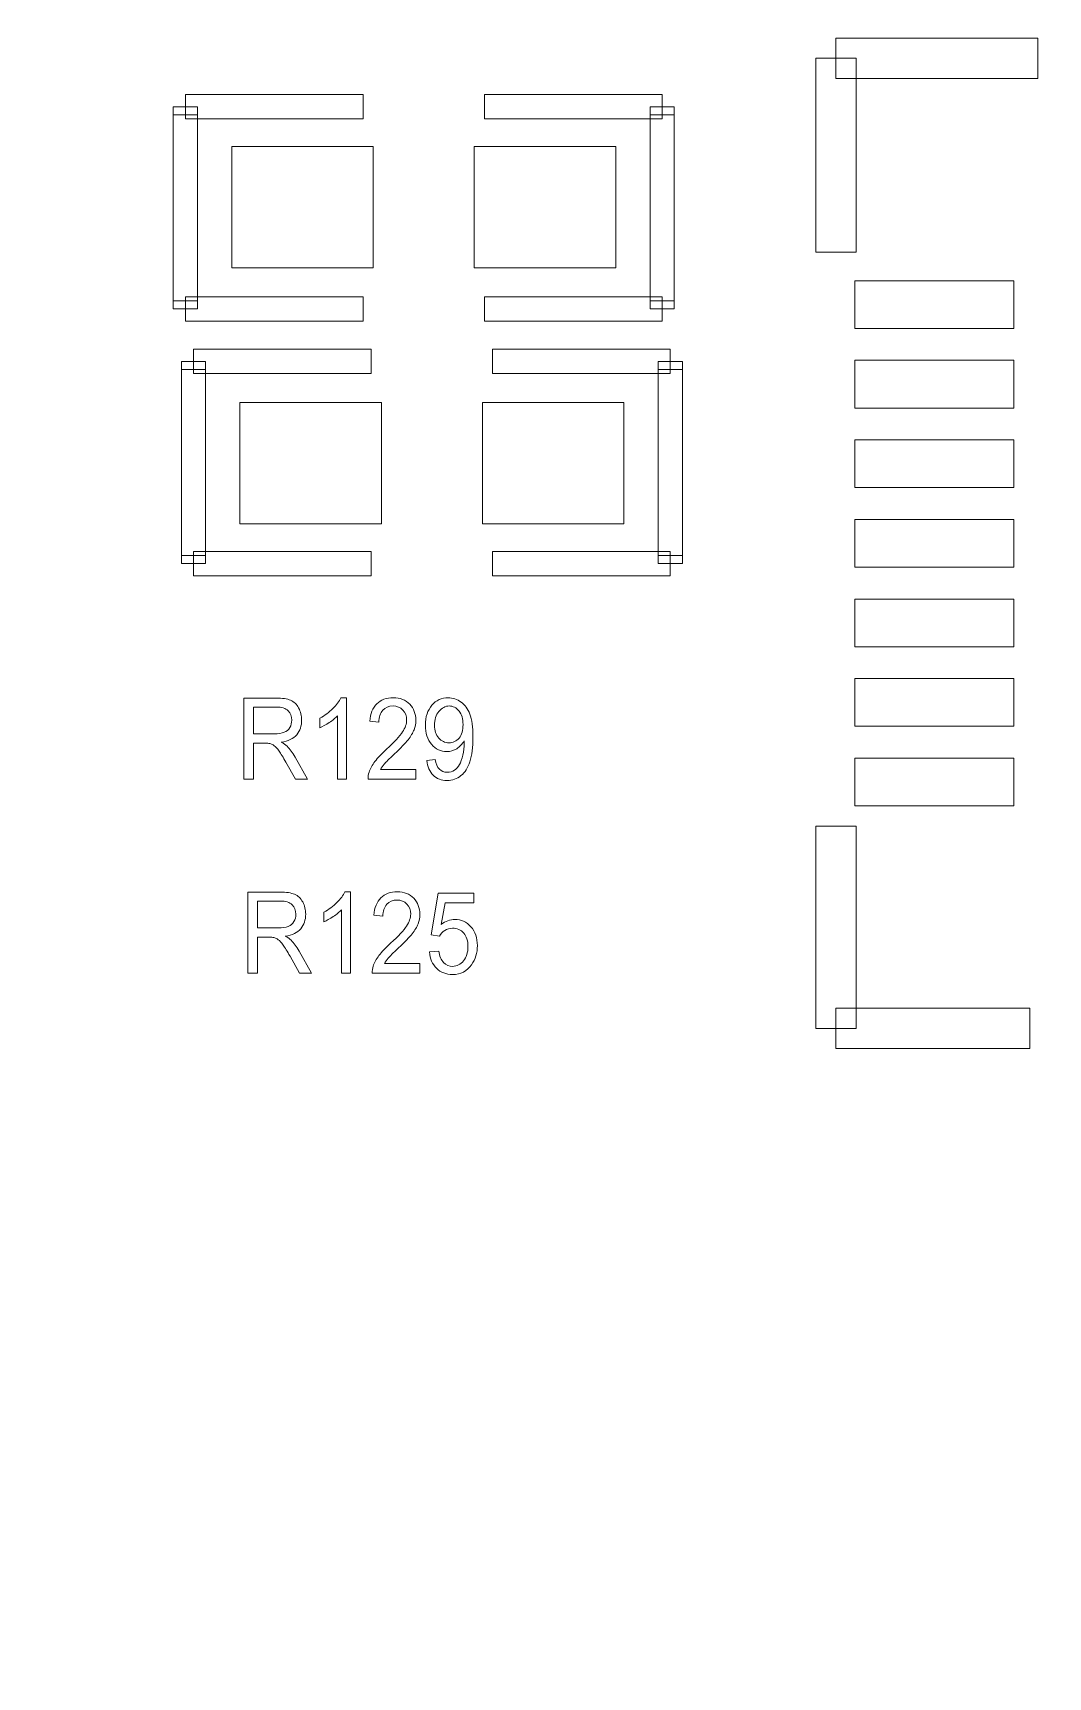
# Model space of a CAD drawing. Header units: millimetres. Extents: x -90 to 99, y -65 to 67.
# Drawn here: x -25.7 to -19.32, y 19.62 to 29.96 of the extents above; entities that cross this region are included whole.
import ezdxf

# ---------------------------------------------------------------- set-up
doc = ezdxf.new("R2010")
doc.units = ezdxf.units.MM
doc.header["$MEASUREMENT"] = 0
for name, color, linetype in [('BG_OUTLINE', 7, 'Continuous'), ('PG_SILKSCREEN_TOP', 7, 'Continuous'), ('PIN_TOP', 7, 'Continuous'), ('RD_SILKSCREEN_TOP', 7, 'Continuous')]:
    doc.layers.add(name, color=color, linetype=linetype)

msp = doc.modelspace()

# ---------------------------------------------------------------- linework, layer by layer
at = {"layer": 'BG_OUTLINE', "color": 3, "lineweight": 9}
msp.add_open_spline([(-71.7269, -61.8795), (-71.7269, -61.8795), (-71.7343, 42.2681), (-71.7343, 42.2681), (-71.7343, 42.2681), (-71.7348, 43.0066), (-71.4419, 43.715), (-70.92, 44.2375), (-70.92, 44.2375), (-70.3982, 44.76), (-69.6866, 45.0538), (-68.9482, 45.0543), (-68.9482, 45.0543), (-68.9482, 45.0543), (75.2046, 45.0543), (75.2046, 45.0543), (75.2046, 45.0543), (76.8319, 45.0552), (78.1763, 43.7805), (78.2661, 42.1556), (78.2661, 42.1556), (78.2661, 42.1556), (78.2661, 31.2814), (78.2661, 31.2814), (78.2661, 31.2814), (78.2661, 31.2814), (72.2646, 31.2814), (72.2646, 31.2814), (72.2646, 31.2814), (72.2646, 31.2814), (72.2646, 26.9814), (72.2646, 26.9814), (72.2646, 26.9814), (72.2646, 26.9814), (78.2661, 26.9814), (78.2661, 26.9814), (78.2661, 26.9814), (78.2661, 26.9814), (78.2661, 18.6553), (78.2661, 18.6553), (78.2661, 18.6553), (78.2661, 18.6553), (72.2496, 18.6553), (72.2496, 18.6553), (72.2496, 18.6553), (72.2496, 18.6553), (72.2496, 14.3553), (72.2496, 14.3553), (72.2496, 14.3553), (72.2496, 14.3553), (78.2661, 14.3553), (78.2661, 14.3553), (78.2661, 14.3553), (78.2661, 14.3553), (78.2661, 9.255), (78.2661, 9.255), (78.2661, 9.255), (78.2661, 9.255), (72.2648, 9.255), (72.2648, 9.255), (72.2648, 9.255), (72.2648, 9.255), (72.2648, 4.955), (72.2648, 4.955), (72.2648, 4.955), (72.2648, 4.955), (78.2661, 4.955), (78.2661, 4.955), (78.2661, 4.955), (78.2661, 4.955), (78.2661, -3.3762), (78.2661, -3.3762), (78.2661, -3.3762), (78.2661, -3.3762), (72.2445, -3.3762), (72.2445, -3.3762), (72.2445, -3.3762), (72.2445, -3.3762), (72.2445, -7.6762), (72.2445, -7.6762), (72.2445, -7.6762), (72.2445, -7.6762), (78.2661, -7.6762), (78.2661, -7.6762), (78.2661, -7.6762), (78.2661, -7.6762), (78.2661, -12.7615), (78.2661, -12.7615), (78.2661, -12.7615), (78.2661, -12.7615), (72.2651, -12.7615), (72.2651, -12.7615), (72.2651, -12.7615), (72.2651, -12.7615), (72.2651, -17.0615), (72.2651, -17.0615), (72.2651, -17.0615), (72.2651, -17.0615), (78.2661, -17.0615), (78.2661, -17.0615), (78.2661, -17.0615), (78.2661, -17.0615), (78.2661, -25.4097), (78.2661, -25.4097), (78.2661, -25.4097), (78.2661, -25.4097), (72.2656, -25.4097), (72.2656, -25.4097), (72.2656, -25.4097), (72.2656, -25.4097), (72.2656, -29.7097), (72.2656, -29.7097), (72.2656, -29.7097), (72.2656, -29.7097), (78.2661, -29.7097), (78.2661, -29.7097), (78.2661, -29.7097), (78.2661, -29.7097), (78.2661, -34.793), (78.2661, -34.793), (78.2661, -34.793), (78.2661, -34.793), (72.2679, -34.793), (72.2679, -34.793), (72.2679, -34.793), (72.2679, -34.793), (72.2679, -39.0929), (72.2679, -39.0929), (72.2679, -39.0929), (72.2679, -39.0929), (78.2661, -39.0929), (78.2661, -39.0929), (78.2661, -39.0929), (78.2661, -39.0929), (78.2661, -47.4269), (78.2661, -47.4269), (78.2661, -47.4269), (78.2661, -47.4269), (72.2679, -47.4269), (72.2679, -47.4269), (72.2679, -47.4269), (72.2679, -47.4269), (72.2679, -51.7269), (72.2679, -51.7269), (72.2679, -51.7269), (72.2679, -51.7269), (78.2661, -51.7269), (78.2661, -51.7269), (78.2661, -51.7269), (78.2661, -51.7269), (78.2661, -51.8138), (78.2661, -51.8138), (78.2661, -51.8138), (78.2661, -51.8138), (78.2656, -61.8468), (78.2656, -61.8468), (78.2656, -61.8468), (78.2661, -62.6669), (77.9407, -63.4536), (77.3612, -64.0339), (77.3612, -64.0339), (76.7817, -64.6142), (75.9915, -64.9405), (75.1713, -64.941), (75.1713, -64.941), (75.1713, -64.941), (-68.6609, -64.9456), (-68.6609, -64.9456), (-68.6609, -64.9456), (-69.4735, -64.9461), (-70.2531, -64.6237), (-70.8281, -64.0495), (-70.8281, -64.0495), (-71.4031, -63.4752), (-71.7264, -62.6922), (-71.7269, -61.8795)], degree=3, knots=[0, 0, 0, 0, 0.0227273, 0.0227273, 0.0227273, 0.0227273, 0.0454545, 0.0454545, 0.0454545, 0.0454545, 0.0681818, 0.0681818, 0.0681818, 0.0681818, 0.0909091, 0.0909091, 0.0909091, 0.0909091, 0.1136364, 0.1136364, 0.1136364, 0.1136364, 0.1363636, 0.1363636, 0.1363636, 0.1363636, 0.1590909, 0.1590909, 0.1590909, 0.1590909, 0.1818182, 0.1818182, 0.1818182, 0.1818182, 0.2045455, 0.2045455, 0.2045455, 0.2045455, 0.2272727, 0.2272727, 0.2272727, 0.2272727, 0.25, 0.25, 0.25, 0.25, 0.2727273, 0.2727273, 0.2727273, 0.2727273, 0.2954545, 0.2954545, 0.2954545, 0.2954545, 0.3181818, 0.3181818, 0.3181818, 0.3181818, 0.3409091, 0.3409091, 0.3409091, 0.3409091, 0.3636364, 0.3636364, 0.3636364, 0.3636364, 0.3863636, 0.3863636, 0.3863636, 0.3863636, 0.4090909, 0.4090909, 0.4090909, 0.4090909, 0.4318182, 0.4318182, 0.4318182, 0.4318182, 0.4545455, 0.4545455, 0.4545455, 0.4545455, 0.4772727, 0.4772727, 0.4772727, 0.4772727, 0.5, 0.5, 0.5, 0.5, 0.5227273, 0.5227273, 0.5227273, 0.5227273, 0.5454545, 0.5454545, 0.5454545, 0.5454545, 0.5681818, 0.5681818, 0.5681818, 0.5681818, 0.5909091, 0.5909091, 0.5909091, 0.5909091, 0.6136364, 0.6136364, 0.6136364, 0.6136364, 0.6363636, 0.6363636, 0.6363636, 0.6363636, 0.6590909, 0.6590909, 0.6590909, 0.6590909, 0.6818182, 0.6818182, 0.6818182, 0.6818182, 0.7045455, 0.7045455, 0.7045455, 0.7045455, 0.7272727, 0.7272727, 0.7272727, 0.7272727, 0.75, 0.75, 0.75, 0.75, 0.7727273, 0.7727273, 0.7727273, 0.7727273, 0.7954545, 0.7954545, 0.7954545, 0.7954545, 0.8181818, 0.8181818, 0.8181818, 0.8181818, 0.8409091, 0.8409091, 0.8409091, 0.8409091, 0.8636364, 0.8636364, 0.8636364, 0.8636364, 0.8863636, 0.8863636, 0.8863636, 0.8863636, 0.9090909, 0.9090909, 0.9090909, 0.9090909, 0.9318182, 0.9318182, 0.9318182, 0.9318182, 0.9545455, 0.9545455, 0.9545455, 0.9545455, 0.9772727, 0.9772727, 0.9772727, 0.9772727, 1, 1, 1, 1], dxfattribs=at)
at = {"layer": 'PG_SILKSCREEN_TOP', "color": 6, "lineweight": 9}
for points in [[(-19.3848, 29.9232), (-19.3848, 29.9232), (-19.3848, 29.6692), (-19.3848, 29.6692), (-19.3848, 29.6692), (-19.3848, 29.6692), (-20.6548, 29.6692), (-20.6548, 29.6692), (-20.6548, 29.6692), (-20.6548, 29.6692), (-20.6548, 29.9232), (-20.6548, 29.9232), (-20.6548, 29.9232), (-20.6548, 29.9232), (-19.3848, 29.9232), (-19.3848, 29.9232)], [(-20.7818, 29.7962), (-20.7818, 29.7962), (-20.5278, 29.7962), (-20.5278, 29.7962), (-20.5278, 29.7962), (-20.5278, 29.7962), (-20.5278, 28.577), (-20.5278, 28.577), (-20.5278, 28.577), (-20.5278, 28.577), (-20.7818, 28.577), (-20.7818, 28.577), (-20.7818, 28.577), (-20.7818, 28.577), (-20.7818, 29.7962), (-20.7818, 29.7962)], [(-24.7442, 29.4152), (-24.7442, 29.4152), (-24.7442, 29.5676), (-24.7442, 29.5676), (-24.7442, 29.5676), (-24.7442, 29.5676), (-23.6266, 29.5676), (-23.6266, 29.5676), (-23.6266, 29.5676), (-23.6266, 29.5676), (-23.6266, 29.4152), (-23.6266, 29.4152), (-23.6266, 29.4152), (-23.6266, 29.4152), (-24.7442, 29.4152), (-24.7442, 29.4152)], [(-21.747, 29.5676), (-21.747, 29.5676), (-21.747, 29.4152), (-21.747, 29.4152), (-21.747, 29.4152), (-21.747, 29.4152), (-22.8646, 29.4152), (-22.8646, 29.4152), (-22.8646, 29.4152), (-22.8646, 29.4152), (-22.8646, 29.5676), (-22.8646, 29.5676), (-22.8646, 29.5676), (-22.8646, 29.5676), (-21.747, 29.5676), (-21.747, 29.5676)], [(-24.668, 29.4406), (-24.668, 29.4406), (-24.8204, 29.4406), (-24.8204, 29.4406), (-24.8204, 29.4406), (-24.8204, 29.4406), (-24.8204, 29.4914), (-24.8204, 29.4914), (-24.8204, 29.4914), (-24.8204, 29.4914), (-24.668, 29.4914), (-24.668, 29.4914), (-24.668, 29.4914), (-24.668, 29.4914), (-24.668, 29.4406), (-24.668, 29.4406)], [(-21.6708, 29.4406), (-21.6708, 29.4406), (-21.8232, 29.4406), (-21.8232, 29.4406), (-21.8232, 29.4406), (-21.8232, 29.4406), (-21.8232, 29.4914), (-21.8232, 29.4914), (-21.8232, 29.4914), (-21.8232, 29.4914), (-21.6708, 29.4914), (-21.6708, 29.4914), (-21.6708, 29.4914), (-21.6708, 29.4914), (-21.6708, 29.4406), (-21.6708, 29.4406)], [(-24.668, 28.2722), (-24.668, 28.2722), (-24.8204, 28.2722), (-24.8204, 28.2722), (-24.8204, 28.2722), (-24.8204, 28.2722), (-24.8204, 29.4406), (-24.8204, 29.4406), (-24.8204, 29.4406), (-24.8204, 29.4406), (-24.668, 29.4406), (-24.668, 29.4406), (-24.668, 29.4406), (-24.668, 29.4406), (-24.668, 28.2722), (-24.668, 28.2722)], [(-21.6708, 28.2722), (-21.6708, 28.2722), (-21.8232, 28.2722), (-21.8232, 28.2722), (-21.8232, 28.2722), (-21.8232, 28.2722), (-21.8232, 29.4406), (-21.8232, 29.4406), (-21.8232, 29.4406), (-21.8232, 29.4406), (-21.6708, 29.4406), (-21.6708, 29.4406), (-21.6708, 29.4406), (-21.6708, 29.4406), (-21.6708, 28.2722), (-21.6708, 28.2722)], [(-24.668, 28.2214), (-24.668, 28.2214), (-24.8204, 28.2214), (-24.8204, 28.2214), (-24.8204, 28.2214), (-24.8204, 28.2214), (-24.8204, 28.2722), (-24.8204, 28.2722), (-24.8204, 28.2722), (-24.8204, 28.2722), (-24.668, 28.2722), (-24.668, 28.2722), (-24.668, 28.2722), (-24.668, 28.2722), (-24.668, 28.2214), (-24.668, 28.2214)], [(-23.6266, 28.2976), (-23.6266, 28.2976), (-23.6266, 28.1452), (-23.6266, 28.1452), (-23.6266, 28.1452), (-23.6266, 28.1452), (-24.7442, 28.1452), (-24.7442, 28.1452), (-24.7442, 28.1452), (-24.7442, 28.1452), (-24.7442, 28.2976), (-24.7442, 28.2976), (-24.7442, 28.2976), (-24.7442, 28.2976), (-23.6266, 28.2976), (-23.6266, 28.2976)], [(-22.8646, 28.1452), (-22.8646, 28.1452), (-22.8646, 28.2976), (-22.8646, 28.2976), (-22.8646, 28.2976), (-22.8646, 28.2976), (-21.747, 28.2976), (-21.747, 28.2976), (-21.747, 28.2976), (-21.747, 28.2976), (-21.747, 28.1452), (-21.747, 28.1452), (-21.747, 28.1452), (-21.747, 28.1452), (-22.8646, 28.1452), (-22.8646, 28.1452)], [(-21.6708, 28.2214), (-21.6708, 28.2214), (-21.8232, 28.2214), (-21.8232, 28.2214), (-21.8232, 28.2214), (-21.8232, 28.2214), (-21.8232, 28.2722), (-21.8232, 28.2722), (-21.8232, 28.2722), (-21.8232, 28.2722), (-21.6708, 28.2722), (-21.6708, 28.2722), (-21.6708, 28.2722), (-21.6708, 28.2722), (-21.6708, 28.2214), (-21.6708, 28.2214)], [(-23.5758, 27.9674), (-23.5758, 27.9674), (-23.5758, 27.815), (-23.5758, 27.815), (-23.5758, 27.815), (-23.5758, 27.815), (-24.6934, 27.815), (-24.6934, 27.815), (-24.6934, 27.815), (-24.6934, 27.815), (-24.6934, 27.9674), (-24.6934, 27.9674), (-24.6934, 27.9674), (-24.6934, 27.9674), (-23.5758, 27.9674), (-23.5758, 27.9674)], [(-22.8138, 27.815), (-22.8138, 27.815), (-22.8138, 27.9674), (-22.8138, 27.9674), (-22.8138, 27.9674), (-22.8138, 27.9674), (-21.6962, 27.9674), (-21.6962, 27.9674), (-21.6962, 27.9674), (-21.6962, 27.9674), (-21.6962, 27.815), (-21.6962, 27.815), (-21.6962, 27.815), (-21.6962, 27.815), (-22.8138, 27.815), (-22.8138, 27.815)], [(-24.7696, 27.8912), (-24.7696, 27.8912), (-24.6172, 27.8912), (-24.6172, 27.8912), (-24.6172, 27.8912), (-24.6172, 27.8912), (-24.6172, 27.8404), (-24.6172, 27.8404), (-24.6172, 27.8404), (-24.6172, 27.8404), (-24.7696, 27.8404), (-24.7696, 27.8404), (-24.7696, 27.8404), (-24.7696, 27.8404), (-24.7696, 27.8912), (-24.7696, 27.8912)], [(-24.7696, 27.8404), (-24.7696, 27.8404), (-24.6172, 27.8404), (-24.6172, 27.8404), (-24.6172, 27.8404), (-24.6172, 27.8404), (-24.6172, 26.672), (-24.6172, 26.672), (-24.6172, 26.672), (-24.6172, 26.672), (-24.7696, 26.672), (-24.7696, 26.672), (-24.7696, 26.672), (-24.7696, 26.672), (-24.7696, 27.8404), (-24.7696, 27.8404)], [(-21.7724, 27.8912), (-21.7724, 27.8912), (-21.62, 27.8912), (-21.62, 27.8912), (-21.62, 27.8912), (-21.62, 27.8912), (-21.62, 27.8404), (-21.62, 27.8404), (-21.62, 27.8404), (-21.62, 27.8404), (-21.7724, 27.8404), (-21.7724, 27.8404), (-21.7724, 27.8404), (-21.7724, 27.8404), (-21.7724, 27.8912), (-21.7724, 27.8912)], [(-21.7724, 27.8404), (-21.7724, 27.8404), (-21.62, 27.8404), (-21.62, 27.8404), (-21.62, 27.8404), (-21.62, 27.8404), (-21.62, 26.672), (-21.62, 26.672), (-21.62, 26.672), (-21.62, 26.672), (-21.7724, 26.672), (-21.7724, 26.672), (-21.7724, 26.672), (-21.7724, 26.672), (-21.7724, 27.8404), (-21.7724, 27.8404)], [(-24.7696, 26.672), (-24.7696, 26.672), (-24.6172, 26.672), (-24.6172, 26.672), (-24.6172, 26.672), (-24.6172, 26.672), (-24.6172, 26.6212), (-24.6172, 26.6212), (-24.6172, 26.6212), (-24.6172, 26.6212), (-24.7696, 26.6212), (-24.7696, 26.6212), (-24.7696, 26.6212), (-24.7696, 26.6212), (-24.7696, 26.672), (-24.7696, 26.672)], [(-24.6934, 26.545), (-24.6934, 26.545), (-24.6934, 26.6974), (-24.6934, 26.6974), (-24.6934, 26.6974), (-24.6934, 26.6974), (-23.5758, 26.6974), (-23.5758, 26.6974), (-23.5758, 26.6974), (-23.5758, 26.6974), (-23.5758, 26.545), (-23.5758, 26.545), (-23.5758, 26.545), (-23.5758, 26.545), (-24.6934, 26.545), (-24.6934, 26.545)], [(-21.6962, 26.6974), (-21.6962, 26.6974), (-21.6962, 26.545), (-21.6962, 26.545), (-21.6962, 26.545), (-21.6962, 26.545), (-22.8138, 26.545), (-22.8138, 26.545), (-22.8138, 26.545), (-22.8138, 26.545), (-22.8138, 26.6974), (-22.8138, 26.6974), (-22.8138, 26.6974), (-22.8138, 26.6974), (-21.6962, 26.6974), (-21.6962, 26.6974)], [(-21.7724, 26.672), (-21.7724, 26.672), (-21.62, 26.672), (-21.62, 26.672), (-21.62, 26.672), (-21.62, 26.672), (-21.62, 26.6212), (-21.62, 26.6212), (-21.62, 26.6212), (-21.62, 26.6212), (-21.7724, 26.6212), (-21.7724, 26.6212), (-21.7724, 26.6212), (-21.7724, 26.6212), (-21.7724, 26.672), (-21.7724, 26.672)], [(-20.7818, 24.9702), (-20.7818, 24.9702), (-20.5278, 24.9702), (-20.5278, 24.9702), (-20.5278, 24.9702), (-20.5278, 24.9702), (-20.5278, 23.7002), (-20.5278, 23.7002), (-20.5278, 23.7002), (-20.5278, 23.7002), (-20.7818, 23.7002), (-20.7818, 23.7002), (-20.7818, 23.7002), (-20.7818, 23.7002), (-20.7818, 24.9702), (-20.7818, 24.9702)], [(-20.6548, 23.5732), (-20.6548, 23.5732), (-20.6548, 23.8272), (-20.6548, 23.8272), (-20.6548, 23.8272), (-20.6548, 23.8272), (-19.4356, 23.8272), (-19.4356, 23.8272), (-19.4356, 23.8272), (-19.4356, 23.8272), (-19.4356, 23.5732), (-19.4356, 23.5732), (-19.4356, 23.5732), (-19.4356, 23.5732), (-20.6548, 23.5732), (-20.6548, 23.5732)]]:
    msp.add_open_spline(points, degree=3, knots=[0, 0, 0, 0, 0.25, 0.25, 0.25, 0.25, 0.5, 0.5, 0.5, 0.5, 0.75, 0.75, 0.75, 0.75, 1, 1, 1, 1], dxfattribs=at)
at = {"layer": 'PIN_TOP', "lineweight": 9}
for points in [[(-24.4521, 28.479), (-24.4521, 28.479), (-24.4521, 29.241), (-24.4521, 29.241), (-24.4521, 29.241), (-24.4521, 29.241), (-23.5631, 29.241), (-23.5631, 29.241), (-23.5631, 29.241), (-23.5631, 29.241), (-23.5631, 28.479), (-23.5631, 28.479), (-23.5631, 28.479), (-23.5631, 28.479), (-24.4521, 28.479), (-24.4521, 28.479)], [(-22.9281, 28.479), (-22.9281, 28.479), (-22.9281, 29.241), (-22.9281, 29.241), (-22.9281, 29.241), (-22.9281, 29.241), (-22.0391, 29.241), (-22.0391, 29.241), (-22.0391, 29.241), (-22.0391, 29.241), (-22.0391, 28.479), (-22.0391, 28.479), (-22.0391, 28.479), (-22.0391, 28.479), (-22.9281, 28.479), (-22.9281, 28.479)], [(-20.5369, 28.3983), (-20.5369, 28.3983), (-19.5369, 28.3983), (-19.5369, 28.3983), (-19.5369, 28.3983), (-19.5369, 28.3983), (-19.5369, 28.0984), (-19.5369, 28.0984), (-19.5369, 28.0984), (-19.5369, 28.0984), (-20.5369, 28.0984), (-20.5369, 28.0984), (-20.5369, 28.0984), (-20.5369, 28.0984), (-20.5369, 28.3983), (-20.5369, 28.3983)], [(-20.5369, 27.8982), (-20.5369, 27.8982), (-19.5369, 27.8982), (-19.5369, 27.8982), (-19.5369, 27.8982), (-19.5369, 27.8982), (-19.5369, 27.5982), (-19.5369, 27.5982), (-19.5369, 27.5982), (-19.5369, 27.5982), (-20.5369, 27.5982), (-20.5369, 27.5982), (-20.5369, 27.5982), (-20.5369, 27.5982), (-20.5369, 27.8982), (-20.5369, 27.8982)], [(-23.5124, 27.6337), (-23.5124, 27.6337), (-23.5124, 26.8717), (-23.5124, 26.8717), (-23.5124, 26.8717), (-23.5124, 26.8717), (-24.4013, 26.8717), (-24.4013, 26.8717), (-24.4013, 26.8717), (-24.4013, 26.8717), (-24.4013, 27.6337), (-24.4013, 27.6337), (-24.4013, 27.6337), (-24.4013, 27.6337), (-23.5124, 27.6337), (-23.5124, 27.6337)], [(-21.9883, 27.6337), (-21.9883, 27.6337), (-21.9883, 26.8717), (-21.9883, 26.8717), (-21.9883, 26.8717), (-21.9883, 26.8717), (-22.8773, 26.8717), (-22.8773, 26.8717), (-22.8773, 26.8717), (-22.8773, 26.8717), (-22.8773, 27.6337), (-22.8773, 27.6337), (-22.8773, 27.6337), (-22.8773, 27.6337), (-21.9883, 27.6337), (-21.9883, 27.6337)], [(-20.5369, 27.3984), (-20.5369, 27.3984), (-19.5369, 27.3984), (-19.5369, 27.3984), (-19.5369, 27.3984), (-19.5369, 27.3984), (-19.5369, 27.0984), (-19.5369, 27.0984), (-19.5369, 27.0984), (-19.5369, 27.0984), (-20.5369, 27.0984), (-20.5369, 27.0984), (-20.5369, 27.0984), (-20.5369, 27.0984), (-20.5369, 27.3984), (-20.5369, 27.3984)], [(-20.5369, 26.8982), (-20.5369, 26.8982), (-19.5369, 26.8982), (-19.5369, 26.8982), (-19.5369, 26.8982), (-19.5369, 26.8982), (-19.5369, 26.5983), (-19.5369, 26.5983), (-19.5369, 26.5983), (-19.5369, 26.5983), (-20.5369, 26.5983), (-20.5369, 26.5983), (-20.5369, 26.5983), (-20.5369, 26.5983), (-20.5369, 26.8982), (-20.5369, 26.8982)], [(-20.5369, 26.3981), (-20.5369, 26.3981), (-19.5369, 26.3981), (-19.5369, 26.3981), (-19.5369, 26.3981), (-19.5369, 26.3981), (-19.5369, 26.0981), (-19.5369, 26.0981), (-19.5369, 26.0981), (-19.5369, 26.0981), (-20.5369, 26.0981), (-20.5369, 26.0981), (-20.5369, 26.0981), (-20.5369, 26.0981), (-20.5369, 26.3981), (-20.5369, 26.3981)], [(-20.5369, 25.8982), (-20.5369, 25.8982), (-19.5369, 25.8982), (-19.5369, 25.8982), (-19.5369, 25.8982), (-19.5369, 25.8982), (-19.5369, 25.5983), (-19.5369, 25.5983), (-19.5369, 25.5983), (-19.5369, 25.5983), (-20.5369, 25.5983), (-20.5369, 25.5983), (-20.5369, 25.5983), (-20.5369, 25.5983), (-20.5369, 25.8982), (-20.5369, 25.8982)], [(-20.5369, 25.3981), (-20.5369, 25.3981), (-19.5369, 25.3981), (-19.5369, 25.3981), (-19.5369, 25.3981), (-19.5369, 25.3981), (-19.5369, 25.0981), (-19.5369, 25.0981), (-19.5369, 25.0981), (-19.5369, 25.0981), (-20.5369, 25.0981), (-20.5369, 25.0981), (-20.5369, 25.0981), (-20.5369, 25.0981), (-20.5369, 25.3981), (-20.5369, 25.3981)]]:
    msp.add_open_spline(points, degree=3, knots=[0, 0, 0, 0, 0.25, 0.25, 0.25, 0.25, 0.5, 0.5, 0.5, 0.5, 0.75, 0.75, 0.75, 0.75, 1, 1, 1, 1], dxfattribs=at)
at = {"layer": 'RD_SILKSCREEN_TOP', "color": 8, "lineweight": 9}
for points, knots in [([(-24.3768, 25.2667), (-24.3768, 25.2667), (-24.3768, 25.7758), (-24.3768, 25.7758), (-24.3768, 25.7758), (-24.3768, 25.7758), (-24.1753, 25.7758), (-24.1753, 25.7758), (-24.1753, 25.7758), (-24.1347, 25.7758), (-24.1039, 25.7712), (-24.0829, 25.7621), (-24.0829, 25.7621), (-24.0618, 25.7529), (-24.045, 25.7368), (-24.0323, 25.7137), (-24.0323, 25.7137), (-24.0196, 25.6905), (-24.0134, 25.6649), (-24.0134, 25.6369), (-24.0134, 25.6369), (-24.0134, 25.6007), (-24.0238, 25.5704), (-24.0447, 25.5456), (-24.0447, 25.5456), (-24.0656, 25.5208), (-24.0979, 25.5051), (-24.1415, 25.4983), (-24.1415, 25.4983), (-24.1255, 25.4898), (-24.1134, 25.4814), (-24.1052, 25.4729), (-24.1052, 25.4729), (-24.0876, 25.4549), (-24.071, 25.4323), (-24.0552, 25.4053), (-24.0552, 25.4053), (-24.0552, 25.4053), (-23.9762, 25.2667), (-23.9762, 25.2667), (-23.9762, 25.2667), (-23.9762, 25.2667), (-24.0519, 25.2667), (-24.0519, 25.2667), (-24.0519, 25.2667), (-24.0519, 25.2667), (-24.112, 25.3727), (-24.112, 25.3727), (-24.112, 25.3727), (-24.1296, 25.4031), (-24.144, 25.4266), (-24.1555, 25.4427), (-24.1555, 25.4427), (-24.1668, 25.459), (-24.1771, 25.4703), (-24.1859, 25.4767), (-24.1859, 25.4767), (-24.1949, 25.4833), (-24.204, 25.4878), (-24.2133, 25.4904), (-24.2133, 25.4904), (-24.2202, 25.4919), (-24.2313, 25.4927), (-24.2469, 25.4927), (-24.2469, 25.4927), (-24.2469, 25.4927), (-24.3166, 25.4927), (-24.3166, 25.4927), (-24.3166, 25.4927), (-24.3166, 25.4927), (-24.3166, 25.2667), (-24.3166, 25.2667), (-24.3166, 25.2667), (-24.3166, 25.2667), (-24.3768, 25.2667), (-24.3768, 25.2667)], [0, 0, 0, 0, 0.0526316, 0.0526316, 0.0526316, 0.0526316, 0.1052632, 0.1052632, 0.1052632, 0.1052632, 0.1578947, 0.1578947, 0.1578947, 0.1578947, 0.2105263, 0.2105263, 0.2105263, 0.2105263, 0.2631579, 0.2631579, 0.2631579, 0.2631579, 0.3157895, 0.3157895, 0.3157895, 0.3157895, 0.3684211, 0.3684211, 0.3684211, 0.3684211, 0.4210526, 0.4210526, 0.4210526, 0.4210526, 0.4736842, 0.4736842, 0.4736842, 0.4736842, 0.5263158, 0.5263158, 0.5263158, 0.5263158, 0.5789474, 0.5789474, 0.5789474, 0.5789474, 0.6315789, 0.6315789, 0.6315789, 0.6315789, 0.6842105, 0.6842105, 0.6842105, 0.6842105, 0.7368421, 0.7368421, 0.7368421, 0.7368421, 0.7894737, 0.7894737, 0.7894737, 0.7894737, 0.8421053, 0.8421053, 0.8421053, 0.8421053, 0.8947368, 0.8947368, 0.8947368, 0.8947368, 0.9473684, 0.9473684, 0.9473684, 0.9473684, 1, 1, 1, 1]), ([(-23.7316, 25.2667), (-23.7316, 25.2667), (-23.7873, 25.2667), (-23.7873, 25.2667), (-23.7873, 25.2667), (-23.7873, 25.2667), (-23.7873, 25.665), (-23.7873, 25.665), (-23.7873, 25.665), (-23.8008, 25.6506), (-23.8184, 25.6363), (-23.8402, 25.6219), (-23.8402, 25.6219), (-23.862, 25.6076), (-23.8817, 25.5968), (-23.899, 25.5897), (-23.899, 25.5897), (-23.899, 25.5897), (-23.899, 25.65), (-23.899, 25.65), (-23.899, 25.65), (-23.8677, 25.6665), (-23.8404, 25.6864), (-23.8171, 25.7098), (-23.8171, 25.7098), (-23.7938, 25.7332), (-23.7772, 25.7559), (-23.7675, 25.7779), (-23.7675, 25.7779), (-23.7675, 25.7779), (-23.7316, 25.7779), (-23.7316, 25.7779), (-23.7316, 25.7779), (-23.7316, 25.7779), (-23.7316, 25.2667), (-23.7316, 25.2667)], [0, 0, 0, 0, 0.1111111, 0.1111111, 0.1111111, 0.1111111, 0.2222222, 0.2222222, 0.2222222, 0.2222222, 0.3333333, 0.3333333, 0.3333333, 0.3333333, 0.4444444, 0.4444444, 0.4444444, 0.4444444, 0.5555556, 0.5555556, 0.5555556, 0.5555556, 0.6666667, 0.6666667, 0.6666667, 0.6666667, 0.7777778, 0.7777778, 0.7777778, 0.7777778, 0.8888889, 0.8888889, 0.8888889, 0.8888889, 1, 1, 1, 1]), ([(-23.2953, 25.3268), (-23.2953, 25.3268), (-23.2953, 25.2667), (-23.2953, 25.2667), (-23.2953, 25.2667), (-23.2953, 25.2667), (-23.5957, 25.2667), (-23.5957, 25.2667), (-23.5957, 25.2667), (-23.5963, 25.2818), (-23.594, 25.2962), (-23.5893, 25.3101), (-23.5893, 25.3101), (-23.5817, 25.3331), (-23.5694, 25.3556), (-23.5526, 25.3779), (-23.5526, 25.3779), (-23.5356, 25.4), (-23.5113, 25.4258), (-23.4796, 25.4549), (-23.4796, 25.4549), (-23.4302, 25.5003), (-23.3967, 25.5362), (-23.3793, 25.5628), (-23.3793, 25.5628), (-23.362, 25.5892), (-23.3533, 25.6144), (-23.3533, 25.6379), (-23.3533, 25.6379), (-23.3533, 25.6627), (-23.3613, 25.6836), (-23.377, 25.7007), (-23.377, 25.7007), (-23.3929, 25.7176), (-23.4135, 25.7261), (-23.4389, 25.7261), (-23.4389, 25.7261), (-23.4658, 25.7261), (-23.4872, 25.7171), (-23.5033, 25.699), (-23.5033, 25.699), (-23.5196, 25.681), (-23.5277, 25.656), (-23.5279, 25.6241), (-23.5279, 25.6241), (-23.5279, 25.6241), (-23.5853, 25.6306), (-23.5853, 25.6306), (-23.5853, 25.6306), (-23.5813, 25.6786), (-23.5665, 25.7151), (-23.5409, 25.7402), (-23.5409, 25.7402), (-23.5153, 25.7654), (-23.4808, 25.7779), (-23.4376, 25.7779), (-23.4376, 25.7779), (-23.394, 25.7779), (-23.3596, 25.7643), (-23.3341, 25.7373), (-23.3341, 25.7373), (-23.3086, 25.7101), (-23.296, 25.6766), (-23.296, 25.6365), (-23.296, 25.6365), (-23.296, 25.6161), (-23.2996, 25.5961), (-23.3071, 25.5764), (-23.3071, 25.5764), (-23.3146, 25.5568), (-23.327, 25.536), (-23.3442, 25.5143), (-23.3442, 25.5143), (-23.3615, 25.4925), (-23.3901, 25.4626), (-23.4302, 25.4247), (-23.4302, 25.4247), (-23.4637, 25.3932), (-23.4852, 25.3718), (-23.4946, 25.3606), (-23.4946, 25.3606), (-23.5042, 25.3494), (-23.5121, 25.3382), (-23.5183, 25.3268), (-23.5183, 25.3268), (-23.5183, 25.3268), (-23.2953, 25.3268), (-23.2953, 25.3268)], [0, 0, 0, 0, 0.0454545, 0.0454545, 0.0454545, 0.0454545, 0.0909091, 0.0909091, 0.0909091, 0.0909091, 0.1363636, 0.1363636, 0.1363636, 0.1363636, 0.1818182, 0.1818182, 0.1818182, 0.1818182, 0.2272727, 0.2272727, 0.2272727, 0.2272727, 0.2727273, 0.2727273, 0.2727273, 0.2727273, 0.3181818, 0.3181818, 0.3181818, 0.3181818, 0.3636364, 0.3636364, 0.3636364, 0.3636364, 0.4090909, 0.4090909, 0.4090909, 0.4090909, 0.4545455, 0.4545455, 0.4545455, 0.4545455, 0.5, 0.5, 0.5, 0.5, 0.5454545, 0.5454545, 0.5454545, 0.5454545, 0.5909091, 0.5909091, 0.5909091, 0.5909091, 0.6363636, 0.6363636, 0.6363636, 0.6363636, 0.6818182, 0.6818182, 0.6818182, 0.6818182, 0.7272727, 0.7272727, 0.7272727, 0.7272727, 0.7727273, 0.7727273, 0.7727273, 0.7727273, 0.8181818, 0.8181818, 0.8181818, 0.8181818, 0.8636364, 0.8636364, 0.8636364, 0.8636364, 0.9090909, 0.9090909, 0.9090909, 0.9090909, 0.9545455, 0.9545455, 0.9545455, 0.9545455, 1, 1, 1, 1]), ([(-23.2272, 25.3844), (-23.2272, 25.3844), (-23.1735, 25.39), (-23.1735, 25.39), (-23.1735, 25.39), (-23.169, 25.3618), (-23.1604, 25.3413), (-23.1475, 25.3285), (-23.1475, 25.3285), (-23.1347, 25.3158), (-23.1183, 25.3094), (-23.0982, 25.3094), (-23.0982, 25.3094), (-23.0811, 25.3094), (-23.066, 25.3138), (-23.0531, 25.3226), (-23.0531, 25.3226), (-23.0402, 25.3314), (-23.0296, 25.3432), (-23.0214, 25.3579), (-23.0214, 25.3579), (-23.013, 25.3726), (-23.0061, 25.3925), (-23.0005, 25.4174), (-23.0005, 25.4174), (-22.995, 25.4424), (-22.9922, 25.4679), (-22.9922, 25.4938), (-22.9922, 25.4938), (-22.9922, 25.4965), (-22.9923, 25.5008), (-22.9924, 25.5063), (-22.9924, 25.5063), (-23.0037, 25.4865), (-23.0189, 25.4702), (-23.0382, 25.4579), (-23.0382, 25.4579), (-23.0575, 25.4454), (-23.0785, 25.4393), (-23.1009, 25.4393), (-23.1009, 25.4393), (-23.1386, 25.4393), (-23.1705, 25.4546), (-23.1965, 25.4852), (-23.1965, 25.4852), (-23.2225, 25.5157), (-23.2356, 25.5559), (-23.2356, 25.6059), (-23.2356, 25.6059), (-23.2356, 25.6576), (-23.222, 25.6991), (-23.1948, 25.7306), (-23.1948, 25.7306), (-23.1676, 25.7622), (-23.1335, 25.7779), (-23.0925, 25.7779), (-23.0925, 25.7779), (-23.0631, 25.7779), (-23.036, 25.7689), (-23.0115, 25.7511), (-23.0115, 25.7511), (-22.9871, 25.7334), (-22.9684, 25.7079), (-22.9557, 25.6749), (-22.9557, 25.6749), (-22.9431, 25.642), (-22.9366, 25.5942), (-22.9366, 25.5316), (-22.9366, 25.5316), (-22.9366, 25.4667), (-22.9429, 25.4149), (-22.9555, 25.3762), (-22.9555, 25.3762), (-22.9683, 25.3377), (-22.987, 25.3084), (-23.0118, 25.2883), (-23.0118, 25.2883), (-23.0369, 25.2681), (-23.0659, 25.258), (-23.0995, 25.258), (-23.0995, 25.258), (-23.135, 25.258), (-23.164, 25.2691), (-23.1865, 25.2912), (-23.1865, 25.2912), (-23.2091, 25.3133), (-23.2226, 25.3443), (-23.2272, 25.3844)], [0, 0, 0, 0, 0.0454545, 0.0454545, 0.0454545, 0.0454545, 0.0909091, 0.0909091, 0.0909091, 0.0909091, 0.1363636, 0.1363636, 0.1363636, 0.1363636, 0.1818182, 0.1818182, 0.1818182, 0.1818182, 0.2272727, 0.2272727, 0.2272727, 0.2272727, 0.2727273, 0.2727273, 0.2727273, 0.2727273, 0.3181818, 0.3181818, 0.3181818, 0.3181818, 0.3636364, 0.3636364, 0.3636364, 0.3636364, 0.4090909, 0.4090909, 0.4090909, 0.4090909, 0.4545455, 0.4545455, 0.4545455, 0.4545455, 0.5, 0.5, 0.5, 0.5, 0.5454545, 0.5454545, 0.5454545, 0.5454545, 0.5909091, 0.5909091, 0.5909091, 0.5909091, 0.6363636, 0.6363636, 0.6363636, 0.6363636, 0.6818182, 0.6818182, 0.6818182, 0.6818182, 0.7272727, 0.7272727, 0.7272727, 0.7272727, 0.7727273, 0.7727273, 0.7727273, 0.7727273, 0.8181818, 0.8181818, 0.8181818, 0.8181818, 0.8636364, 0.8636364, 0.8636364, 0.8636364, 0.9090909, 0.9090909, 0.9090909, 0.9090909, 0.9545455, 0.9545455, 0.9545455, 0.9545455, 1, 1, 1, 1]), ([(-22.9988, 25.6091), (-22.9988, 25.6449), (-23.0072, 25.6735), (-23.0242, 25.6945), (-23.0242, 25.6945), (-23.0414, 25.7156), (-23.0618, 25.7261), (-23.0858, 25.7261), (-23.0858, 25.7261), (-23.1106, 25.7261), (-23.1322, 25.7148), (-23.1506, 25.6921), (-23.1506, 25.6921), (-23.169, 25.6694), (-23.1782, 25.64), (-23.1782, 25.6039), (-23.1782, 25.6039), (-23.1782, 25.5714), (-23.1695, 25.5451), (-23.1519, 25.5249), (-23.1519, 25.5249), (-23.1345, 25.5046), (-23.1131, 25.4945), (-23.0873, 25.4945), (-23.0873, 25.4945), (-23.0615, 25.4945), (-23.0403, 25.5046), (-23.0237, 25.5249), (-23.0237, 25.5249), (-23.007, 25.5451), (-22.9988, 25.5732), (-22.9988, 25.6091)], [0, 0, 0, 0, 0.125, 0.125, 0.125, 0.125, 0.25, 0.25, 0.25, 0.25, 0.375, 0.375, 0.375, 0.375, 0.5, 0.5, 0.5, 0.5, 0.625, 0.625, 0.625, 0.625, 0.75, 0.75, 0.75, 0.75, 0.875, 0.875, 0.875, 0.875, 1, 1, 1, 1]), ([(-24.3166, 25.5511), (-24.3166, 25.5511), (-24.1873, 25.5511), (-24.1873, 25.5511), (-24.1873, 25.5511), (-24.1599, 25.5511), (-24.1383, 25.5543), (-24.1229, 25.5607), (-24.1229, 25.5607), (-24.1073, 25.5671), (-24.0955, 25.5773), (-24.0875, 25.5912), (-24.0875, 25.5912), (-24.0796, 25.6052), (-24.0755, 25.6204), (-24.0755, 25.6369), (-24.0755, 25.6369), (-24.0755, 25.6609), (-24.0831, 25.6807), (-24.0988, 25.6963), (-24.0988, 25.6963), (-24.1144, 25.7118), (-24.139, 25.7195), (-24.1728, 25.7195), (-24.1728, 25.7195), (-24.1728, 25.7195), (-24.3166, 25.7195), (-24.3166, 25.7195), (-24.3166, 25.7195), (-24.3166, 25.7195), (-24.3166, 25.5511), (-24.3166, 25.5511)], [0, 0, 0, 0, 0.125, 0.125, 0.125, 0.125, 0.25, 0.25, 0.25, 0.25, 0.375, 0.375, 0.375, 0.375, 0.5, 0.5, 0.5, 0.5, 0.625, 0.625, 0.625, 0.625, 0.75, 0.75, 0.75, 0.75, 0.875, 0.875, 0.875, 0.875, 1, 1, 1, 1]), ([(-24.3514, 24.0475), (-24.3514, 24.0475), (-24.3514, 24.5566), (-24.3514, 24.5566), (-24.3514, 24.5566), (-24.3514, 24.5566), (-24.1499, 24.5566), (-24.1499, 24.5566), (-24.1499, 24.5566), (-24.1093, 24.5566), (-24.0785, 24.552), (-24.0575, 24.5429), (-24.0575, 24.5429), (-24.0364, 24.5337), (-24.0196, 24.5176), (-24.0068, 24.4945), (-24.0068, 24.4945), (-23.9942, 24.4713), (-23.9881, 24.4457), (-23.9881, 24.4177), (-23.9881, 24.4177), (-23.9881, 24.3815), (-23.9984, 24.3512), (-24.0193, 24.3264), (-24.0193, 24.3264), (-24.0402, 24.3016), (-24.0725, 24.2859), (-24.1161, 24.2791), (-24.1161, 24.2791), (-24.1001, 24.2706), (-24.088, 24.2622), (-24.0798, 24.2537), (-24.0798, 24.2537), (-24.0622, 24.2357), (-24.0456, 24.2131), (-24.0298, 24.1861), (-24.0298, 24.1861), (-24.0298, 24.1861), (-23.9508, 24.0475), (-23.9508, 24.0475), (-23.9508, 24.0475), (-23.9508, 24.0475), (-24.0265, 24.0475), (-24.0265, 24.0475), (-24.0265, 24.0475), (-24.0265, 24.0475), (-24.0866, 24.1535), (-24.0866, 24.1535), (-24.0866, 24.1535), (-24.1042, 24.1839), (-24.1186, 24.2074), (-24.1301, 24.2235), (-24.1301, 24.2235), (-24.1414, 24.2398), (-24.1516, 24.2511), (-24.1605, 24.2575), (-24.1605, 24.2575), (-24.1695, 24.2641), (-24.1786, 24.2686), (-24.1879, 24.2712), (-24.1879, 24.2712), (-24.1948, 24.2727), (-24.206, 24.2735), (-24.2215, 24.2735), (-24.2215, 24.2735), (-24.2215, 24.2735), (-24.2912, 24.2735), (-24.2912, 24.2735), (-24.2912, 24.2735), (-24.2912, 24.2735), (-24.2912, 24.0475), (-24.2912, 24.0475), (-24.2912, 24.0475), (-24.2912, 24.0475), (-24.3514, 24.0475), (-24.3514, 24.0475)], [0, 0, 0, 0, 0.0526316, 0.0526316, 0.0526316, 0.0526316, 0.1052632, 0.1052632, 0.1052632, 0.1052632, 0.1578947, 0.1578947, 0.1578947, 0.1578947, 0.2105263, 0.2105263, 0.2105263, 0.2105263, 0.2631579, 0.2631579, 0.2631579, 0.2631579, 0.3157895, 0.3157895, 0.3157895, 0.3157895, 0.3684211, 0.3684211, 0.3684211, 0.3684211, 0.4210526, 0.4210526, 0.4210526, 0.4210526, 0.4736842, 0.4736842, 0.4736842, 0.4736842, 0.5263158, 0.5263158, 0.5263158, 0.5263158, 0.5789474, 0.5789474, 0.5789474, 0.5789474, 0.6315789, 0.6315789, 0.6315789, 0.6315789, 0.6842105, 0.6842105, 0.6842105, 0.6842105, 0.7368421, 0.7368421, 0.7368421, 0.7368421, 0.7894737, 0.7894737, 0.7894737, 0.7894737, 0.8421053, 0.8421053, 0.8421053, 0.8421053, 0.8947368, 0.8947368, 0.8947368, 0.8947368, 0.9473684, 0.9473684, 0.9473684, 0.9473684, 1, 1, 1, 1]), ([(-24.2912, 24.3319), (-24.2912, 24.3319), (-24.1619, 24.3319), (-24.1619, 24.3319), (-24.1619, 24.3319), (-24.1345, 24.3319), (-24.1129, 24.3351), (-24.0975, 24.3415), (-24.0975, 24.3415), (-24.0819, 24.3479), (-24.0701, 24.3581), (-24.0621, 24.372), (-24.0621, 24.372), (-24.0541, 24.386), (-24.0501, 24.4012), (-24.0501, 24.4177), (-24.0501, 24.4177), (-24.0501, 24.4417), (-24.0577, 24.4615), (-24.0735, 24.4771), (-24.0735, 24.4771), (-24.089, 24.4926), (-24.1136, 24.5003), (-24.1474, 24.5003), (-24.1474, 24.5003), (-24.1474, 24.5003), (-24.2912, 24.5003), (-24.2912, 24.5003), (-24.2912, 24.5003), (-24.2912, 24.5003), (-24.2912, 24.3319), (-24.2912, 24.3319)], [0, 0, 0, 0, 0.125, 0.125, 0.125, 0.125, 0.25, 0.25, 0.25, 0.25, 0.375, 0.375, 0.375, 0.375, 0.5, 0.5, 0.5, 0.5, 0.625, 0.625, 0.625, 0.625, 0.75, 0.75, 0.75, 0.75, 0.875, 0.875, 0.875, 0.875, 1, 1, 1, 1]), ([(-23.7062, 24.0475), (-23.7062, 24.0475), (-23.7619, 24.0475), (-23.7619, 24.0475), (-23.7619, 24.0475), (-23.7619, 24.0475), (-23.7619, 24.4458), (-23.7619, 24.4458), (-23.7619, 24.4458), (-23.7754, 24.4314), (-23.793, 24.4171), (-23.8148, 24.4027), (-23.8148, 24.4027), (-23.8366, 24.3884), (-23.8563, 24.3776), (-23.8737, 24.3705), (-23.8737, 24.3705), (-23.8737, 24.3705), (-23.8737, 24.4308), (-23.8737, 24.4308), (-23.8737, 24.4308), (-23.8423, 24.4473), (-23.815, 24.4672), (-23.7917, 24.4906), (-23.7917, 24.4906), (-23.7685, 24.514), (-23.7518, 24.5367), (-23.7421, 24.5587), (-23.7421, 24.5587), (-23.7421, 24.5587), (-23.7062, 24.5587), (-23.7062, 24.5587), (-23.7062, 24.5587), (-23.7062, 24.5587), (-23.7062, 24.0475), (-23.7062, 24.0475)], [0, 0, 0, 0, 0.1111111, 0.1111111, 0.1111111, 0.1111111, 0.2222222, 0.2222222, 0.2222222, 0.2222222, 0.3333333, 0.3333333, 0.3333333, 0.3333333, 0.4444444, 0.4444444, 0.4444444, 0.4444444, 0.5555556, 0.5555556, 0.5555556, 0.5555556, 0.6666667, 0.6666667, 0.6666667, 0.6666667, 0.7777778, 0.7777778, 0.7777778, 0.7777778, 0.8888889, 0.8888889, 0.8888889, 0.8888889, 1, 1, 1, 1]), ([(-23.2699, 24.1076), (-23.2699, 24.1076), (-23.2699, 24.0475), (-23.2699, 24.0475), (-23.2699, 24.0475), (-23.2699, 24.0475), (-23.5704, 24.0475), (-23.5704, 24.0475), (-23.5704, 24.0475), (-23.5708, 24.0626), (-23.5686, 24.077), (-23.5639, 24.0909), (-23.5639, 24.0909), (-23.5563, 24.1139), (-23.544, 24.1364), (-23.5272, 24.1587), (-23.5272, 24.1587), (-23.5102, 24.1808), (-23.4859, 24.2066), (-23.4542, 24.2357), (-23.4542, 24.2357), (-23.4047, 24.2811), (-23.3713, 24.317), (-23.3539, 24.3436), (-23.3539, 24.3436), (-23.3366, 24.37), (-23.328, 24.3952), (-23.328, 24.4187), (-23.328, 24.4187), (-23.328, 24.4435), (-23.3359, 24.4644), (-23.3516, 24.4815), (-23.3516, 24.4815), (-23.3676, 24.4984), (-23.3881, 24.5069), (-23.4135, 24.5069), (-23.4135, 24.5069), (-23.4404, 24.5069), (-23.4618, 24.4979), (-23.4779, 24.4798), (-23.4779, 24.4798), (-23.4942, 24.4618), (-23.5023, 24.4368), (-23.5025, 24.4049), (-23.5025, 24.4049), (-23.5025, 24.4049), (-23.5599, 24.4114), (-23.5599, 24.4114), (-23.5599, 24.4114), (-23.5559, 24.4594), (-23.5411, 24.4959), (-23.5155, 24.521), (-23.5155, 24.521), (-23.4899, 24.5462), (-23.4554, 24.5587), (-23.4122, 24.5587), (-23.4122, 24.5587), (-23.3686, 24.5587), (-23.3342, 24.5451), (-23.3087, 24.5181), (-23.3087, 24.5181), (-23.2832, 24.4909), (-23.2705, 24.4574), (-23.2705, 24.4173), (-23.2705, 24.4173), (-23.2705, 24.3969), (-23.2742, 24.3769), (-23.2817, 24.3572), (-23.2817, 24.3572), (-23.2892, 24.3376), (-23.3016, 24.3168), (-23.3189, 24.2951), (-23.3189, 24.2951), (-23.336, 24.2733), (-23.3647, 24.2434), (-23.4048, 24.2055), (-23.4048, 24.2055), (-23.4383, 24.174), (-23.4598, 24.1526), (-23.4692, 24.1414), (-23.4692, 24.1414), (-23.4789, 24.1302), (-23.4867, 24.119), (-23.4929, 24.1076), (-23.4929, 24.1076), (-23.4929, 24.1076), (-23.2699, 24.1076), (-23.2699, 24.1076)], [0, 0, 0, 0, 0.0454545, 0.0454545, 0.0454545, 0.0454545, 0.0909091, 0.0909091, 0.0909091, 0.0909091, 0.1363636, 0.1363636, 0.1363636, 0.1363636, 0.1818182, 0.1818182, 0.1818182, 0.1818182, 0.2272727, 0.2272727, 0.2272727, 0.2272727, 0.2727273, 0.2727273, 0.2727273, 0.2727273, 0.3181818, 0.3181818, 0.3181818, 0.3181818, 0.3636364, 0.3636364, 0.3636364, 0.3636364, 0.4090909, 0.4090909, 0.4090909, 0.4090909, 0.4545455, 0.4545455, 0.4545455, 0.4545455, 0.5, 0.5, 0.5, 0.5, 0.5454545, 0.5454545, 0.5454545, 0.5454545, 0.5909091, 0.5909091, 0.5909091, 0.5909091, 0.6363636, 0.6363636, 0.6363636, 0.6363636, 0.6818182, 0.6818182, 0.6818182, 0.6818182, 0.7272727, 0.7272727, 0.7272727, 0.7272727, 0.7727273, 0.7727273, 0.7727273, 0.7727273, 0.8181818, 0.8181818, 0.8181818, 0.8181818, 0.8636364, 0.8636364, 0.8636364, 0.8636364, 0.9090909, 0.9090909, 0.9090909, 0.9090909, 0.9545455, 0.9545455, 0.9545455, 0.9545455, 1, 1, 1, 1]), ([(-23.2102, 24.1808), (-23.2102, 24.1808), (-23.1515, 24.1864), (-23.1515, 24.1864), (-23.1515, 24.1864), (-23.1472, 24.1544), (-23.1371, 24.1305), (-23.1213, 24.1144), (-23.1213, 24.1144), (-23.1055, 24.0982), (-23.0864, 24.0902), (-23.0641, 24.0902), (-23.0641, 24.0902), (-23.0372, 24.0902), (-23.0144, 24.1016), (-22.996, 24.1242), (-22.996, 24.1242), (-22.9774, 24.1469), (-22.968, 24.1771), (-22.968, 24.2145), (-22.968, 24.2145), (-22.968, 24.2502), (-22.9769, 24.2783), (-22.9948, 24.2989), (-22.9948, 24.2989), (-23.0127, 24.3195), (-23.0361, 24.3298), (-23.0651, 24.3298), (-23.0651, 24.3298), (-23.083, 24.3298), (-23.0994, 24.3252), (-23.1137, 24.3161), (-23.1137, 24.3161), (-23.1283, 24.307), (-23.1395, 24.2951), (-23.1478, 24.2805), (-23.1478, 24.2805), (-23.1478, 24.2805), (-23.2002, 24.2881), (-23.2002, 24.2881), (-23.2002, 24.2881), (-23.2002, 24.2881), (-23.1561, 24.5496), (-23.1561, 24.5496), (-23.1561, 24.5496), (-23.1561, 24.5496), (-22.9302, 24.5496), (-22.9302, 24.5496), (-22.9302, 24.5496), (-22.9302, 24.5496), (-22.9302, 24.4899), (-22.9302, 24.4899), (-22.9302, 24.4899), (-22.9302, 24.4899), (-23.1116, 24.4899), (-23.1116, 24.4899), (-23.1116, 24.4899), (-23.1116, 24.4899), (-23.1361, 24.3531), (-23.1361, 24.3531), (-23.1361, 24.3531), (-23.1087, 24.3744), (-23.0801, 24.3851), (-23.0502, 24.3851), (-23.0502, 24.3851), (-23.0104, 24.3851), (-22.977, 24.3697), (-22.9497, 24.3389), (-22.9497, 24.3389), (-22.9225, 24.308), (-22.9088, 24.2684), (-22.9088, 24.2201), (-22.9088, 24.2201), (-22.9088, 24.174), (-22.9208, 24.1341), (-22.9447, 24.1006), (-22.9447, 24.1006), (-22.9739, 24.0595), (-23.0137, 24.0388), (-23.0641, 24.0388), (-23.0641, 24.0388), (-23.1055, 24.0388), (-23.1393, 24.0518), (-23.1653, 24.0777), (-23.1653, 24.0777), (-23.1915, 24.1037), (-23.2064, 24.1381), (-23.2102, 24.1808)], [0, 0, 0, 0, 0.0454545, 0.0454545, 0.0454545, 0.0454545, 0.0909091, 0.0909091, 0.0909091, 0.0909091, 0.1363636, 0.1363636, 0.1363636, 0.1363636, 0.1818182, 0.1818182, 0.1818182, 0.1818182, 0.2272727, 0.2272727, 0.2272727, 0.2272727, 0.2727273, 0.2727273, 0.2727273, 0.2727273, 0.3181818, 0.3181818, 0.3181818, 0.3181818, 0.3636364, 0.3636364, 0.3636364, 0.3636364, 0.4090909, 0.4090909, 0.4090909, 0.4090909, 0.4545455, 0.4545455, 0.4545455, 0.4545455, 0.5, 0.5, 0.5, 0.5, 0.5454545, 0.5454545, 0.5454545, 0.5454545, 0.5909091, 0.5909091, 0.5909091, 0.5909091, 0.6363636, 0.6363636, 0.6363636, 0.6363636, 0.6818182, 0.6818182, 0.6818182, 0.6818182, 0.7272727, 0.7272727, 0.7272727, 0.7272727, 0.7727273, 0.7727273, 0.7727273, 0.7727273, 0.8181818, 0.8181818, 0.8181818, 0.8181818, 0.8636364, 0.8636364, 0.8636364, 0.8636364, 0.9090909, 0.9090909, 0.9090909, 0.9090909, 0.9545455, 0.9545455, 0.9545455, 0.9545455, 1, 1, 1, 1])]:
    msp.add_open_spline(points, degree=3, knots=knots, dxfattribs=at)

doc.saveas('drawing.dxf')
